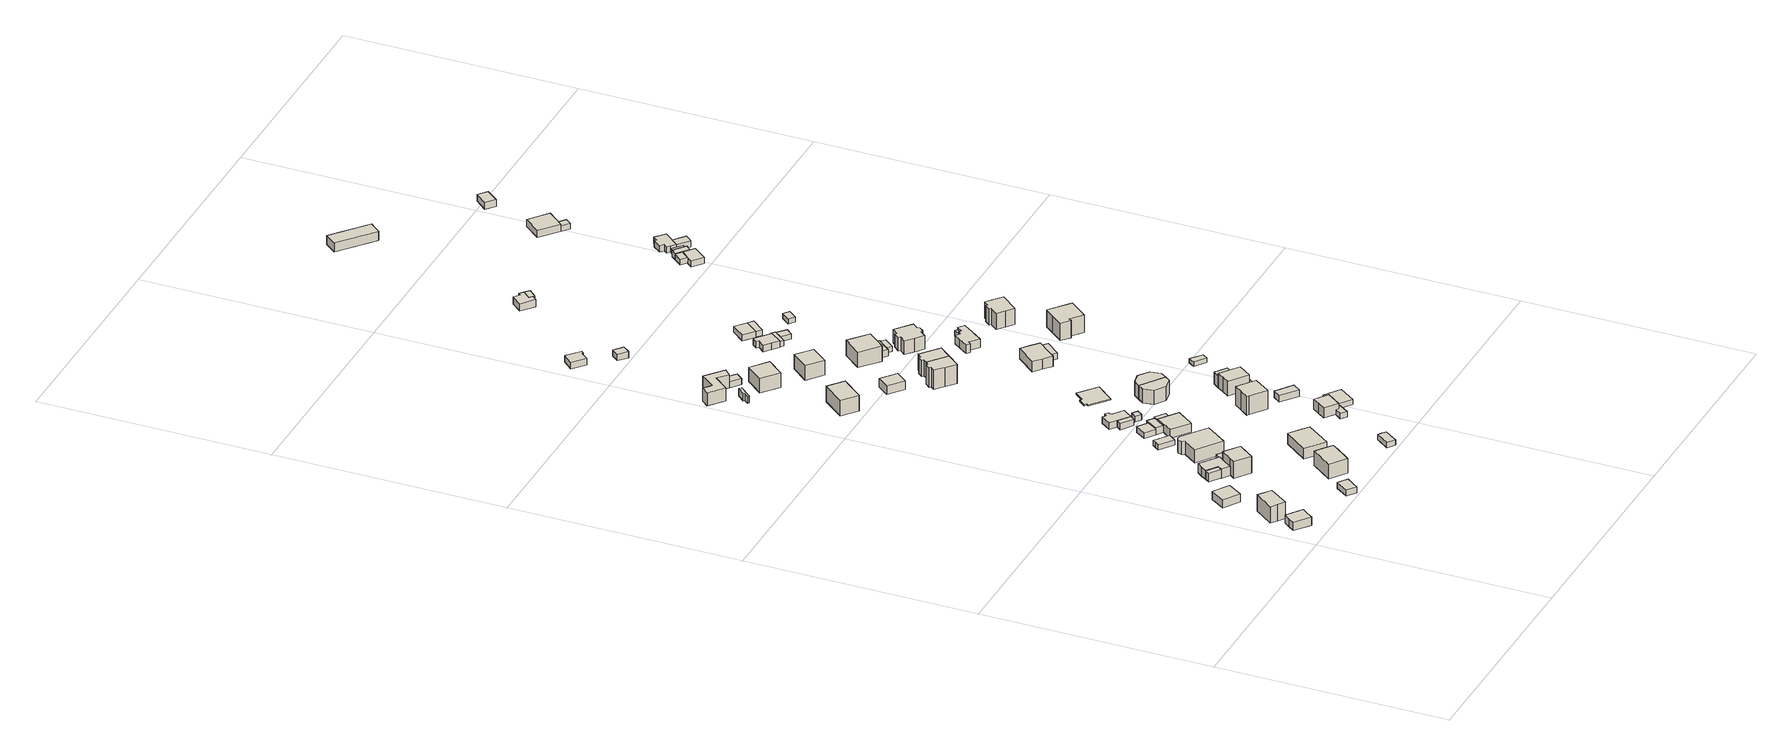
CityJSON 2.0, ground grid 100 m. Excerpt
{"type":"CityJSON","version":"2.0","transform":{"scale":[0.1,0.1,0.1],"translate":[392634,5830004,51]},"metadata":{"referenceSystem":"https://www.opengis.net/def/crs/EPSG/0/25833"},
"CityObjects":{
"building1":{"type":"Building","attributes":{"Gemeindeschluessel":"11000003","BezugspunktDach":"2200","function":"31001_2463","measuredHeight":4.38,"storeysAboveGround":1},"address":[{"country":"Germany","locality":"Berlin","thoroughfareNumber":"1 (1)","thoroughfareName":"Favierweg"}],"geometry":[{"type":"Solid","lod":"1","boundaries":[[[[0,1,2,3,4,5]],[[6,7,8,9,10,11]],[[6,11,5,4]],[[7,6,4,3]],[[8,7,3,2]],[[9,8,2,1]],[[10,9,1,0]],[[11,10,0,5]]]]}]},
"building2":{"type":"Building","attributes":{"Gemeindeschluessel":"11000003","BezugspunktDach":"2200","function":"31001_1010","measuredHeight":8.76,"storeysAboveGround":1},"address":[{"country":"Germany","locality":"Berlin","thoroughfareNumber":"3A","thoroughfareName":"Favierweg"}],"geometry":[{"type":"Solid","lod":"1","boundaries":[[[[12,13,14,15,16,17]],[[18,19,20,21,22,23]],[[18,23,17,16]],[[19,18,16,15]],[[20,19,15,14]],[[21,20,14,13]],[[22,21,13,12]],[[23,22,12,17]]]]}]},
"building3":{"type":"Building","attributes":{"Gemeindeschluessel":"11000003","BezugspunktDach":"2200","function":"31001_1010","measuredHeight":4.36,"storeysAboveGround":1},"address":[{"country":"Germany","locality":"Berlin","thoroughfareNumber":"5","thoroughfareName":"Favierweg"}],"geometry":[{"type":"Solid","lod":"1","boundaries":[[[[24,25,26,27]],[[28,29,30,31]],[[28,31,27,26]],[[29,28,26,25]],[[30,29,25,24]],[[31,30,24,27]]]]}]},
"building4":{"type":"Building","attributes":{"Gemeindeschluessel":"11000003","BezugspunktDach":"2200","function":"31001_1010","measuredHeight":2.68,"storeysAboveGround":1},"address":[{"country":"Germany","locality":"Berlin","thoroughfareNumber":"4","thoroughfareName":"Favierweg"}],"geometry":[{"type":"Solid","lod":"1","boundaries":[[[[32,33,34,35,36]],[[37,38,39,40,41]],[[37,41,36,35]],[[38,37,35,34]],[[39,38,34,33]],[[40,39,33,32]],[[41,40,32,36]]]]}]},
"building5":{"type":"Building","attributes":{"Gemeindeschluessel":"11000003","BezugspunktDach":"2200","function":"51009_1610","measuredHeight":4.41,"storeysAboveGround":0},"address":[{"country":"Germany","locality":"Berlin"}],"geometry":[{"type":"Solid","lod":"1","boundaries":[[[[42,43,44,45]],[[46,47,48,49]],[[46,49,45,44]],[[47,46,44,43]],[[48,47,43,42]],[[49,48,42,45]]]]}]},
"building6":{"type":"Building","attributes":{"Gemeindeschluessel":"11000003","function":"31001_1010"},"address":[{"country":"Germany","locality":"Berlin","thoroughfareNumber":"7","thoroughfareName":"Favierweg"}],"children":["building6-1","building6-2"]},
"building6-1":{"type":"BuildingPart","attributes":{"BezugspunktDach":"2200","measuredHeight":8.42,"storeysAboveGround":2},"parents":["building6"],"geometry":[{"type":"MultiSurface","lod":"1","boundaries":[[[50,51,52,53,54,55]],[[56,57,58,59,60,61]],[[56,61,55,54]],[[57,62,63,64,54,53]],[[58,57,53,52]],[[59,58,52,51]],[[60,59,51,50]],[[61,60,50,55]],[[65,63,62,57]],[[65,56,66,64,63]]]}]},
"building6-2":{"type":"BuildingPart","attributes":{"BezugspunktDach":"2200","measuredHeight":5.28,"storeysAboveGround":2},"parents":["building6"],"geometry":[{"type":"MultiSurface","lod":"1","boundaries":[[[67,68,64,63,62,69,70,71,72]],[[73,74,75,76,77,78,79,80,81]],[[73,81,72,71]],[[74,73,71,70]],[[75,74,70,69]],[[76,75,69,62]],[[77,76,82,57,65]],[[79,78,64,68]],[[80,79,68,67]],[[81,80,67,72]],[[65,57,82,62,63]],[[78,77,63,64]]]}]},
"building7":{"type":"Building","attributes":{"Gemeindeschluessel":"11000003","BezugspunktDach":"2200","function":"31001_1010","measuredHeight":7.67,"storeysAboveGround":2},"address":[{"country":"Germany","locality":"Berlin","thoroughfareNumber":"6","thoroughfareName":"Favierweg"}],"geometry":[{"type":"Solid","lod":"1","boundaries":[[[[83,84,85,86,87,88]],[[89,90,91,92,93,94]],[[89,94,88,87]],[[90,89,87,86]],[[91,90,86,85]],[[92,91,85,84]],[[93,92,84,83]],[[94,93,83,88]]]]}]},
"building8":{"type":"Building","attributes":{"Gemeindeschluessel":"11000003","BezugspunktDach":"2200","function":"31001_2463","measuredHeight":4.55,"storeysAboveGround":1},"address":[{"country":"Germany","locality":"Berlin","thoroughfareNumber":"7 (1)","thoroughfareName":"Favierweg"}],"geometry":[{"type":"Solid","lod":"1","boundaries":[[[[95,96,97,98,99,100,101,102]],[[103,104,105,106,107,108,109,110]],[[103,110,102,101]],[[104,103,101,100]],[[105,104,100,99]],[[106,105,99,98]],[[107,106,98,97]],[[108,107,97,96]],[[109,108,96,95]],[[110,109,95,102]]]]}]},
"building9":{"type":"Building","attributes":{"Gemeindeschluessel":"11000003","BezugspunktDach":"2200","function":"31001_1010","measuredHeight":5.94,"storeysAboveGround":1},"address":[{"country":"Germany","locality":"Berlin","thoroughfareNumber":"9","thoroughfareName":"Favierweg"}],"geometry":[{"type":"Solid","lod":"1","boundaries":[[[[111,112,113,114,115,116,117,118]],[[119,120,121,122,123,124,125,126]],[[119,126,118,117]],[[120,119,117,116]],[[121,120,116,115]],[[122,121,115,114]],[[123,122,114,113]],[[124,123,113,112]],[[125,124,112,111]],[[126,125,111,118]]]]}]},
"building10":{"type":"Building","attributes":{"Gemeindeschluessel":"11000003","BezugspunktDach":"2200","function":"31001_2463","measuredHeight":2.7,"storeysAboveGround":1},"address":[{"country":"Germany","locality":"Berlin","thoroughfareNumber":"11 (2)","thoroughfareName":"Favierweg"}],"geometry":[{"type":"Solid","lod":"1","boundaries":[[[[127,128,129,130,131,132]],[[133,134,135,136,137,138]],[[133,138,132,131]],[[134,133,131,130]],[[135,134,130,129]],[[136,135,129,128]],[[137,136,128,127]],[[138,137,127,132]]]]}]},
"building11":{"type":"Building","attributes":{"Gemeindeschluessel":"11000003","BezugspunktDach":"2200","function":"31001_1010","measuredHeight":5.25,"storeysAboveGround":1},"address":[{"country":"Germany","locality":"Berlin","thoroughfareNumber":"8","thoroughfareName":"Favierweg"}],"geometry":[{"type":"Solid","lod":"1","boundaries":[[[[139,140,141,142,143]],[[144,145,146,147,148]],[[144,148,143,142]],[[145,144,142,141]],[[146,145,141,140]],[[147,146,140,139]],[[148,147,139,143]]]]}]},
"building12":{"type":"Building","attributes":{"Gemeindeschluessel":"11000003","BezugspunktDach":"2200","function":"31001_2723","measuredHeight":2.65,"storeysAboveGround":1},"address":[{"country":"Germany","locality":"Berlin","thoroughfareNumber":"11 (1)","thoroughfareName":"Favierweg"}],"geometry":[{"type":"Solid","lod":"1","boundaries":[[[[149,150,151,152,153]],[[154,155,156,157,158]],[[154,158,153,152]],[[155,154,152,151]],[[156,155,151,150]],[[157,156,150,149]],[[158,157,149,153]]]]}]},
"building13":{"type":"Building","attributes":{"Gemeindeschluessel":"11000003","BezugspunktDach":"2200","function":"31001_2000","measuredHeight":2.86,"storeysAboveGround":1},"address":[{"country":"Germany","locality":"Berlin","thoroughfareNumber":"91 (1)","thoroughfareName":"Straße 124"}],"geometry":[{"type":"Solid","lod":"1","boundaries":[[[[159,160,161,162]],[[163,164,165,166]],[[163,166,162,161]],[[164,163,161,160]],[[165,164,160,159]],[[166,165,159,162]]]]}]},
"building14":{"type":"Building","attributes":{"Gemeindeschluessel":"11000003","BezugspunktDach":"2200","function":"31001_2000","measuredHeight":2.66,"storeysAboveGround":1},"address":[{"country":"Germany","locality":"Berlin","thoroughfareNumber":"6 (1)","thoroughfareName":"Favierweg"}],"geometry":[{"type":"Solid","lod":"1","boundaries":[[[[167,168,169,170,171]],[[172,173,174,175,176]],[[172,176,171,170]],[[173,172,170,169]],[[174,173,169,168]],[[175,174,168,167]],[[176,175,167,171]]]]}]},
"building15":{"type":"Building","attributes":{"Gemeindeschluessel":"11000003","function":"31001_1010"},"address":[{"country":"Germany","locality":"Berlin","thoroughfareNumber":"11","thoroughfareName":"Favierweg"}],"children":["building15-1","building15-2","building15-3"]},
"building15-1":{"type":"BuildingPart","attributes":{"BezugspunktDach":"2200","measuredHeight":4.29,"storeysAboveGround":1},"parents":["building15"],"geometry":[{"type":"MultiSurface","lod":"1","boundaries":[[[177,178,179,180,181,182,183]],[[184,185,186,187,188,189,190]],[[184,190,183,182]],[[185,184,182,181]],[[191,192,185,181,180]],[[187,193,194,180,179]],[[188,187,179,178]],[[189,188,178,177]],[[190,189,177,183]],[[186,185,192,191]],[[194,193,187,186]]]}]},
"building15-2":{"type":"BuildingPart","attributes":{"BezugspunktDach":"2200","measuredHeight":3.15,"storeysAboveGround":1},"parents":["building15"],"geometry":[{"type":"MultiSurface","lod":"1","boundaries":[[[192,195,196,197,198]],[[155,199,200,185,156]],[[155,156,198,197]],[[199,155,197,196]],[[200,199,196,195]],[[156,185,192,198]],[[185,201,186,191,192]],[[200,195,191,186]]]}]},
"building15-3":{"type":"BuildingPart","attributes":{"BezugspunktDach":"2200","measuredHeight":3.53,"storeysAboveGround":1},"parents":["building15"],"geometry":[{"type":"MultiSurface","lod":"1","boundaries":[[[193,202,203,194]],[[204,205,187,186]],[[204,186,194,203],[200,195,191,186]],[[205,204,203,202]],[[187,205,202,193]],[[191,195,200,186]],[[186,187,193,194,206]]]}]},
"building16":{"type":"Building","attributes":{"Gemeindeschluessel":"11000003","BezugspunktDach":"2200","function":"31001_1010","measuredHeight":2.84,"storeysAboveGround":1},"address":[{"country":"Germany","locality":"Berlin","thoroughfareNumber":"91 (3)","thoroughfareName":"Straße 124"}],"geometry":[{"type":"Solid","lod":"1","boundaries":[[[[161,160,207,208,209,210,211,212,213]],[[214,215,216,217,218,219,164,163,220]],[[214,220,213,212]],[[215,214,212,211]],[[216,215,211,210]],[[217,216,210,209]],[[218,217,209,208]],[[219,218,208,207]],[[164,219,207,160]],[[163,164,160,161]],[[220,163,161,213]]]]}]},
"building17":{"type":"Building","attributes":{"Gemeindeschluessel":"11000003","BezugspunktDach":"2200","function":"31001_1010","measuredHeight":7.83,"storeysAboveGround":1},"address":[{"country":"Germany","locality":"Berlin","thoroughfareNumber":"100","thoroughfareName":"Straße 124"}],"geometry":[{"type":"Solid","lod":"1","boundaries":[[[[221,222,223,224]],[[225,226,227,228]],[[225,228,224,223]],[[226,225,223,222]],[[227,226,222,221]],[[228,227,221,224]]]]}]},
"building18":{"type":"Building","attributes":{"Gemeindeschluessel":"11000003","BezugspunktDach":"2200","function":"51009_1610","measuredHeight":3.2,"storeysAboveGround":0},"address":[{"country":"Germany","locality":"Berlin"}],"geometry":[{"type":"Solid","lod":"1","boundaries":[[[[229,230,231,232,233,234]],[[235,236,237,238,239,240]],[[235,240,234,233]],[[236,235,233,232]],[[237,236,232,231]],[[238,237,231,230]],[[239,238,230,229]],[[240,239,229,234]]]]}]},
"building19":{"type":"Building","attributes":{"Gemeindeschluessel":"11000003","BezugspunktDach":"2200","function":"31001_2463","measuredHeight":2.39,"storeysAboveGround":1},"address":[{"country":"Germany","locality":"Berlin","thoroughfareNumber":"91 (2)","thoroughfareName":"Straße 124"}],"geometry":[{"type":"Solid","lod":"1","boundaries":[[[[241,242,243,244]],[[245,246,247,248]],[[245,248,244,243]],[[246,245,243,242]],[[247,246,242,241]],[[248,247,241,244]]]]}]},
"building20":{"type":"Building","attributes":{"Gemeindeschluessel":"11000003","BezugspunktDach":"2200","function":"31001_2000","measuredHeight":5.86,"storeysAboveGround":1},"address":[{"country":"Germany","locality":"Berlin","thoroughfareNumber":"104 (1)","thoroughfareName":"Straße 124"}],"geometry":[{"type":"Solid","lod":"1","boundaries":[[[[249,250,251,252,253,254,255,256]],[[257,258,259,260,261,262,263,264]],[[257,264,256,255]],[[258,257,255,254]],[[259,258,254,253]],[[260,259,253,252]],[[261,260,252,251]],[[262,261,251,250]],[[263,262,250,249]],[[264,263,249,256]]]]}]},
"building21":{"type":"Building","attributes":{"Gemeindeschluessel":"11000003","BezugspunktDach":"2200","function":"51009_1610","measuredHeight":2.64,"storeysAboveGround":0},"address":[{"country":"Germany","locality":"Berlin"}],"geometry":[{"type":"Solid","lod":"1","boundaries":[[[[265,266,267,268]],[[260,269,270,261]],[[260,261,268,267]],[[269,260,267,266]],[[270,269,266,265]],[[261,270,265,268]]]]}]},
"building22":{"type":"Building","attributes":{"Gemeindeschluessel":"11000003","BezugspunktDach":"2200","function":"31001_1010","measuredHeight":8.47,"storeysAboveGround":2},"address":[{"country":"Germany","locality":"Berlin","thoroughfareNumber":"102","thoroughfareName":"Straße 124"}],"geometry":[{"type":"Solid","lod":"1","boundaries":[[[[271,272,273,274,275]],[[276,277,278,279,280]],[[276,280,275,274]],[[277,276,274,273]],[[278,277,273,272]],[[279,278,272,271]],[[280,279,271,275]]]]}]},
"building23":{"type":"Building","attributes":{"Gemeindeschluessel":"11000003","BezugspunktDach":"2200","function":"31001_1312","measuredHeight":4.61,"storeysAboveGround":1},"address":[{"country":"Germany","locality":"Berlin","thoroughfareNumber":"98","thoroughfareName":"Straße 124"}],"geometry":[{"type":"Solid","lod":"1","boundaries":[[[[281,282,283,284]],[[285,286,287,288]],[[285,288,284,283]],[[286,285,283,282]],[[287,286,282,281]],[[288,287,281,284]]]]}]},
"building24":{"type":"Building","attributes":{"Gemeindeschluessel":"11000003","BezugspunktDach":"2200","function":"31001_1010","measuredHeight":0.524,"storeysAboveGround":2},"address":[{"country":"Germany","locality":"Berlin","thoroughfareNumber":"91","thoroughfareName":"Straße 124"}],"geometry":[{"type":"Solid","lod":"1","boundaries":[[[[289,290,291,292,293,294,295,296]],[[297,298,299,300,301,302,303,304]],[[297,304,296,295]],[[298,297,295,294]],[[299,298,294,293]],[[300,299,293,292]],[[301,300,292,291]],[[302,301,291,290]],[[303,302,290,289]],[[304,303,289,296]]]]}]},
"building25":{"type":"Building","attributes":{"Gemeindeschluessel":"11000003","BezugspunktDach":"2200","function":"31001_1010","measuredHeight":5.15,"storeysAboveGround":1},"address":[{"country":"Germany","locality":"Berlin","thoroughfareNumber":"10","thoroughfareName":"Favierweg"}],"geometry":[{"type":"Solid","lod":"1","boundaries":[[[[305,306,307,308,309]],[[310,311,312,313,314]],[[310,314,309,308]],[[311,310,308,307]],[[312,311,307,306]],[[313,312,306,305]],[[314,313,305,309]]]]}]},
"building26":{"type":"Building","attributes":{"Gemeindeschluessel":"11000003","BezugspunktDach":"2200","function":"31001_1010","measuredHeight":10.34,"storeysAboveGround":1},"address":[{"country":"Germany","locality":"Berlin","thoroughfareNumber":"12","thoroughfareName":"Favierweg"}],"geometry":[{"type":"Solid","lod":"1","boundaries":[[[[315,316,317,318,319,320]],[[321,322,323,324,325,326]],[[321,326,320,319]],[[322,321,319,318]],[[323,322,318,317]],[[324,323,317,316]],[[325,324,316,315]],[[326,325,315,320]]]]}]},
"building27":{"type":"Building","attributes":{"Gemeindeschluessel":"11000003","BezugspunktDach":"2200","function":"31001_1010","measuredHeight":6.33,"storeysAboveGround":1},"address":[{"country":"Germany","locality":"Berlin","thoroughfareNumber":"11A","thoroughfareName":"Favierweg"}],"geometry":[{"type":"Solid","lod":"1","boundaries":[[[[327,328,329,330,331,332]],[[333,334,335,336,337,338]],[[333,338,332,331]],[[334,333,331,330]],[[335,334,330,329]],[[336,335,329,328]],[[337,336,328,327]],[[338,337,327,332]]]]}]},
"building28":{"type":"Building","attributes":{"Gemeindeschluessel":"11000003","BezugspunktDach":"2200","function":"31001_1010","measuredHeight":3.01,"storeysAboveGround":1},"address":[{"country":"Germany","locality":"Berlin","thoroughfareNumber":"84Q","thoroughfareName":"Schillingweg"}],"geometry":[{"type":"Solid","lod":"1","boundaries":[[[[339,340,341,342,343,344]],[[345,346,347,348,349,350]],[[345,350,344,343]],[[346,345,343,342]],[[347,346,342,341]],[[348,347,341,340]],[[349,348,340,339]],[[350,349,339,344]]]]}]},
"building29":{"type":"Building","attributes":{"Gemeindeschluessel":"11000003","BezugspunktDach":"2200","function":"31001_2000","measuredHeight":2.26,"storeysAboveGround":1},"address":[{"country":"Germany","locality":"Berlin","thoroughfareNumber":"10 (1)","thoroughfareName":"Favierweg"}],"geometry":[{"type":"Solid","lod":"1","boundaries":[[[[351,352,353,354,355,356,357,358,359]],[[360,361,362,363,364,365,366,367,368]],[[360,368,359,358]],[[361,360,358,357]],[[362,361,357,356]],[[363,362,356,355]],[[364,363,355,354]],[[365,364,354,353]],[[366,365,353,352]],[[367,366,352,351]],[[368,367,351,359]]]]}]},
"building30":{"type":"Building","attributes":{"Gemeindeschluessel":"11000003","BezugspunktDach":"2200","function":"31001_1010","measuredHeight":6.33,"storeysAboveGround":1},"address":[{"country":"Germany","locality":"Berlin","thoroughfareNumber":"89","thoroughfareName":"Straße 124"}],"geometry":[{"type":"Solid","lod":"1","boundaries":[[[[330,369,370,371,372,331]],[[373,374,375,376,334,333]],[[373,333,331,372]],[[374,373,372,371]],[[375,374,371,370]],[[376,375,370,369]],[[334,376,369,330]],[[333,334,330,331]]]]}]},
"building31":{"type":"Building","attributes":{"Gemeindeschluessel":"11000003","BezugspunktDach":"2200","function":"31001_1010","measuredHeight":8.51,"storeysAboveGround":1},"address":[{"country":"Germany","locality":"Berlin","thoroughfareNumber":"100A","thoroughfareName":"Straße 124"}],"geometry":[{"type":"Solid","lod":"1","boundaries":[[[[377,378,379,380,381]],[[382,383,384,385,386]],[[382,386,381,380]],[[383,382,380,379]],[[384,383,379,378]],[[385,384,378,377]],[[386,385,377,381]]]]}]},
"building32":{"type":"Building","attributes":{"Gemeindeschluessel":"11000003","BezugspunktDach":"2200","function":"31001_1010","measuredHeight":11.9,"storeysAboveGround":2},"address":[{"country":"Germany","locality":"Berlin","thoroughfareNumber":"96A","thoroughfareName":"Straße 124"}],"geometry":[{"type":"Solid","lod":"1","boundaries":[[[[387,388,389,390,391,392,393,394,395,396]],[[397,398,399,400,401,402,403,404,405,406]],[[397,406,396,395]],[[398,397,395,394]],[[399,398,394,393]],[[400,399,393,392]],[[401,400,392,391]],[[402,401,391,390]],[[403,402,390,389]],[[404,403,389,388]],[[405,404,388,387]],[[406,405,387,396]]]]}]},
"building33":{"type":"Building","attributes":{"Gemeindeschluessel":"11000003","BezugspunktDach":"2200","function":"31001_2000","measuredHeight":3,"storeysAboveGround":1},"address":[{"country":"Germany","locality":"Berlin","thoroughfareNumber":"12 (1)","thoroughfareName":"Favierweg"}],"geometry":[{"type":"Solid","lod":"1","boundaries":[[[[407,408,409,410]],[[411,412,413,414]],[[411,414,410,409]],[[412,411,409,408]],[[413,412,408,407]],[[414,413,407,410]]]]}]},
"building34":{"type":"Building","attributes":{"Gemeindeschluessel":"11000003","BezugspunktDach":"2200","function":"31001_2000","measuredHeight":2.79,"storeysAboveGround":1},"address":[{"country":"Germany","locality":"Berlin","thoroughfareNumber":"84Q (2)","thoroughfareName":"Schillingweg"}],"geometry":[{"type":"Solid","lod":"1","boundaries":[[[[415,416,417,418]],[[419,420,421,422]],[[419,422,418,417]],[[420,419,417,416]],[[421,420,416,415]],[[422,421,415,418]]]]}]},
"building35":{"type":"Building","attributes":{"Gemeindeschluessel":"11000003","BezugspunktDach":"2200","function":"31001_1010","measuredHeight":10.34,"storeysAboveGround":2},"address":[{"country":"Germany","locality":"Berlin","thoroughfareNumber":"96B","thoroughfareName":"Straße 124"}],"geometry":[{"type":"Solid","lod":"1","boundaries":[[[[390,389,423,424,425,426,427,428,429,391]],[[430,431,432,433,434,435,436,437,438,439]],[[430,439,391,429]],[[431,430,429,428]],[[432,431,428,427]],[[433,432,427,426]],[[434,433,426,425]],[[435,434,425,424]],[[436,435,424,423]],[[437,436,423,389]],[[438,437,389,390]],[[439,438,390,391]]]]}]},
"building36":{"type":"Building","attributes":{"Gemeindeschluessel":"11000003","function":"31001_1010"},"address":[{"country":"Germany","locality":"Berlin","thoroughfareNumber":"87","thoroughfareName":"Straße 124"}],"children":["building36-1","building36-2"]},
"building36-1":{"type":"BuildingPart","attributes":{"BezugspunktDach":"2200","measuredHeight":8.63,"storeysAboveGround":2},"parents":["building36"],"geometry":[{"type":"MultiSurface","lod":"1","boundaries":[[[440,441,442,443,444,445,446]],[[447,448,449,450,451,452,453]],[[447,453,446,445]],[[448,447,445,444]],[[454,455,448,449,448,444,443]],[[450,449,443,442]],[[451,450,442,441]],[[452,451,441,440]],[[453,452,440,446]],[[449,448,455,454]]]}]},
"building36-2":{"type":"BuildingPart","attributes":{"BezugspunktDach":"2200","measuredHeight":6.81,"storeysAboveGround":2},"parents":["building36"],"geometry":[{"type":"MultiSurface","lod":"1","boundaries":[[[454,456,457,455]],[[458,459,449,448]],[[458,448,455,457]],[[459,458,457,456]],[[449,459,456,454]],[[448,449,460,454,455]]]}]},
"building37":{"type":"Building","attributes":{"Gemeindeschluessel":"11000003","BezugspunktDach":"2200","function":"31001_2000","measuredHeight":2.77,"storeysAboveGround":1},"address":[{"country":"Germany","locality":"Berlin","thoroughfareNumber":"87 (1)","thoroughfareName":"Straße 124"}],"geometry":[{"type":"Solid","lod":"1","boundaries":[[[[461,462,463,464,465]],[[466,467,468,469,470]],[[466,470,465,464]],[[467,466,464,463]],[[468,467,463,462]],[[469,468,462,461]],[[470,469,461,465]]]]}]},
"building38":{"type":"Building","attributes":{"Gemeindeschluessel":"11000003","BezugspunktDach":"2200","function":"31001_1010","measuredHeight":7.58,"storeysAboveGround":1},"address":[{"country":"Germany","locality":"Berlin","thoroughfareNumber":"98A","thoroughfareName":"Straße 124"}],"geometry":[{"type":"Solid","lod":"1","boundaries":[[[[471,472,473,474]],[[475,476,477,478]],[[475,478,474,473]],[[476,475,473,472]],[[477,476,472,471]],[[478,477,471,474]]]]}]},
"building39":{"type":"Building","attributes":{"Gemeindeschluessel":"11000003","BezugspunktDach":"2200","function":"31001_1010","measuredHeight":5.65,"storeysAboveGround":1},"address":[{"country":"Germany","locality":"Berlin","thoroughfareNumber":"92A","thoroughfareName":"Straße 124"}],"geometry":[{"type":"Solid","lod":"1","boundaries":[[[[479,480,481,482,483,484,485,486]],[[487,488,489,490,491,492,493,494]],[[487,494,486,485]],[[488,487,485,484]],[[489,488,484,483]],[[490,489,483,482]],[[491,490,482,481]],[[492,491,481,480]],[[493,492,480,479]],[[494,493,479,486]]]]}]},
"building40":{"type":"Building","attributes":{"Gemeindeschluessel":"11000003","BezugspunktDach":"2200","function":"51009_1611","measuredHeight":2.85,"storeysAboveGround":0},"address":[{"country":"Germany","locality":"Berlin"}],"geometry":[{"type":"Solid","lod":"1","boundaries":[[[[495,496,497,498,499]],[[476,500,501,502,503]],[[476,503,499,498]],[[500,476,498,497]],[[501,500,497,496]],[[502,501,496,495]],[[503,502,495,499]]]]}]},
"building41":{"type":"Building","attributes":{"Gemeindeschluessel":"11000003","BezugspunktDach":"2200","function":"31001_1010","measuredHeight":3.51,"storeysAboveGround":1},"address":[{"country":"Germany","locality":"Berlin","thoroughfareNumber":"86H","thoroughfareName":"Schillingweg"}],"geometry":[{"type":"Solid","lod":"1","boundaries":[[[[504,505,506,507,508,509,510,511]],[[512,513,514,515,516,517,518,519]],[[512,519,511,510]],[[513,512,510,509]],[[514,513,509,508]],[[515,514,508,507]],[[516,515,507,506]],[[517,516,506,505]],[[518,517,505,504]],[[519,518,504,511]]]]}]},
"building42":{"type":"Building","attributes":{"Gemeindeschluessel":"11000003","BezugspunktDach":"2200","function":"31001_2463","measuredHeight":2.19,"storeysAboveGround":1},"address":[{"country":"Germany","locality":"Berlin","thoroughfareNumber":"96A (1)","thoroughfareName":"Straße 124"}],"geometry":[{"type":"Solid","lod":"1","boundaries":[[[[520,521,522,523]],[[524,525,526,527]],[[524,527,523,522]],[[525,524,522,521]],[[526,525,521,520]],[[527,526,520,523]]]]}]},
"building43":{"type":"Building","attributes":{"Gemeindeschluessel":"11000003","BezugspunktDach":"2200","function":"51009_1610","measuredHeight":3.03,"storeysAboveGround":0},"address":[{"country":"Germany","locality":"Berlin"}],"geometry":[{"type":"Solid","lod":"1","boundaries":[[[[528,529,530,531,532,533,534,535]],[[536,537,538,539,540,541,542,543]],[[536,543,535,534]],[[537,536,534,533]],[[538,537,533,532]],[[539,538,532,531]],[[540,539,531,530]],[[541,540,530,529]],[[542,541,529,528]],[[543,542,528,535]]]]}]},
"building44":{"type":"Building","attributes":{"Gemeindeschluessel":"11000003","BezugspunktDach":"2200","function":"31001_2463","measuredHeight":2.78,"storeysAboveGround":1},"address":[{"country":"Germany","locality":"Berlin","thoroughfareNumber":"92A (1)","thoroughfareName":"Straße 124"}],"geometry":[{"type":"Solid","lod":"1","boundaries":[[[[544,545,546,547,548,549]],[[550,551,552,553,554,555]],[[550,555,549,548]],[[551,550,548,547]],[[552,551,547,546]],[[553,552,546,545]],[[554,553,545,544]],[[555,554,544,549]]]]}]},
"building45":{"type":"Building","attributes":{"Gemeindeschluessel":"11000003","BezugspunktDach":"2200","function":"31001_1010","measuredHeight":7.88,"storeysAboveGround":1},"address":[{"country":"Germany","locality":"Berlin","thoroughfareNumber":"96C","thoroughfareName":"Straße 124"}],"geometry":[{"type":"Solid","lod":"1","boundaries":[[[[556,557,558,559,560,561,562,563,564,565,566,567,568]],[[569,570,571,572,573,574,575,576,577,578,579,580,581]],[[569,581,568,567]],[[570,569,567,566]],[[571,570,566,565]],[[572,571,565,564]],[[573,572,564,563]],[[574,573,563,562]],[[575,574,562,561]],[[576,575,561,560]],[[577,576,560,559]],[[578,577,559,558]],[[579,578,558,557]],[[580,579,557,556]],[[581,580,556,568]]]]}]},
"building46":{"type":"Building","attributes":{"Gemeindeschluessel":"11000003","BezugspunktDach":"2200","function":"31001_2723","measuredHeight":2.34,"storeysAboveGround":1},"address":[{"country":"Germany","locality":"Berlin","thoroughfareNumber":"86H (1)","thoroughfareName":"Schillingweg"}],"geometry":[{"type":"Solid","lod":"1","boundaries":[[[[582,583,584,585]],[[539,586,587,541]],[[539,541,585,584]],[[586,539,584,583]],[[587,586,583,582]],[[541,587,582,585]]]]}]},
"building47":{"type":"Building","attributes":{"Gemeindeschluessel":"11000003","BezugspunktDach":"2200","function":"31001_2463","measuredHeight":2.1,"storeysAboveGround":1},"address":[{"country":"Germany","locality":"Berlin","thoroughfareNumber":"87 (2)","thoroughfareName":"Straße 124"}],"geometry":[{"type":"Solid","lod":"1","boundaries":[[[[588,589,590,591]],[[592,593,594,595]],[[592,595,591,590]],[[593,592,590,589]],[[594,593,589,588]],[[595,594,588,591]]]]}]},
"building48":{"type":"Building","attributes":{"Gemeindeschluessel":"11000003","BezugspunktDach":"2200","function":"31001_1010","measuredHeight":2.61,"storeysAboveGround":1},"address":[{"country":"Germany","locality":"Berlin","thoroughfareNumber":"86G","thoroughfareName":"Schillingweg"}],"geometry":[{"type":"Solid","lod":"1","boundaries":[[[[596,597,598,599]],[[600,601,602,603]],[[600,603,599,598]],[[601,600,598,597]],[[602,601,597,596]],[[603,602,596,599]]]]}]},
"building49":{"type":"Building","attributes":{"Gemeindeschluessel":"11000003","BezugspunktDach":"2200","function":"31001_1010","measuredHeight":4.94,"storeysAboveGround":1},"address":[{"country":"Germany","locality":"Berlin","thoroughfareNumber":"94","thoroughfareName":"Straße 124"}],"geometry":[{"type":"Solid","lod":"1","boundaries":[[[[604,605,606,607,608,609,610,611,612,613,614,615]],[[616,617,618,619,620,621,622,623,624,625,626,627]],[[616,627,615,614]],[[617,616,614,613]],[[618,617,613,612]],[[619,618,612,611]],[[620,619,611,610]],[[621,620,610,609]],[[622,621,609,608]],[[623,622,608,607]],[[624,623,607,606]],[[625,624,606,605]],[[626,625,605,604]],[[627,626,604,615]]]]}]},
"building50":{"type":"Building","attributes":{"Gemeindeschluessel":"11000003","BezugspunktDach":"2200","function":"51009_1610","measuredHeight":2.57,"storeysAboveGround":0},"address":[{"country":"Germany","locality":"Berlin"}],"geometry":[{"type":"Solid","lod":"1","boundaries":[[[[628,629,597,596]],[[630,631,632,633]],[[630,633,596,597]],[[631,630,597,629]],[[632,631,629,628]],[[633,632,628,596]]]]}]},
"building51":{"type":"Building","attributes":{"Gemeindeschluessel":"11000003","BezugspunktDach":"2200","function":"31001_2723","measuredHeight":2.64,"storeysAboveGround":1},"address":[{"country":"Germany","locality":"Berlin","thoroughfareNumber":"94 (1)","thoroughfareName":"Straße 124"}],"geometry":[{"type":"Solid","lod":"1","boundaries":[[[[634,635,636,637]],[[638,639,640,641]],[[638,641,637,636]],[[639,638,636,635]],[[640,639,635,634]],[[641,640,634,637]]]]}]},
"building52":{"type":"Building","attributes":{"Gemeindeschluessel":"11000003","BezugspunktDach":"2200","function":"31001_2723","measuredHeight":2.38,"storeysAboveGround":1},"address":[{"country":"Germany","locality":"Berlin","thoroughfareNumber":"86G (1)","thoroughfareName":"Schillingweg"}],"geometry":[{"type":"Solid","lod":"1","boundaries":[[[[642,643,644,645]],[[646,647,648,649]],[[646,649,645,644]],[[647,646,644,643]],[[648,647,643,642]],[[649,648,642,645]]]]}]},
"building53":{"type":"Building","attributes":{"Gemeindeschluessel":"11000003","BezugspunktDach":"2200","function":"31001_1010","measuredHeight":3.25,"storeysAboveGround":1},"address":[{"country":"Germany","locality":"Berlin","thoroughfareNumber":"84P","thoroughfareName":"Schillingweg"}],"geometry":[{"type":"Solid","lod":"1","boundaries":[[[[650,651,652,653,654,655,656,657]],[[658,659,660,661,662,663,664,665]],[[658,665,657,656]],[[659,658,656,655]],[[660,659,655,654]],[[661,660,654,653]],[[662,661,653,652]],[[663,662,652,651]],[[664,663,651,650]],[[665,664,650,657]]]]}]},
"building54":{"type":"Building","attributes":{"Gemeindeschluessel":"11000003","BezugspunktDach":"2200","function":"51009_1610","measuredHeight":3.18,"storeysAboveGround":0},"address":[{"country":"Germany","locality":"Berlin"}],"geometry":[{"type":"Solid","lod":"1","boundaries":[[[[651,666,667,653,652]],[[668,669,670,671,672]],[[668,672,652,653]],[[669,668,653,667]],[[670,669,667,666]],[[671,670,666,651]],[[672,671,651,652]]]]}]},
"building55":{"type":"Building","attributes":{"Gemeindeschluessel":"11000003","BezugspunktDach":"2200","function":"31001_1010","measuredHeight":11.17,"storeysAboveGround":2},"address":[{"country":"Germany","locality":"Berlin","thoroughfareNumber":"90","thoroughfareName":"Straße 124"}],"geometry":[{"type":"Solid","lod":"1","boundaries":[[[[673,674,675,676,677,678,679,680,681,682]],[[683,684,685,686,687,688,689,690,691,692]],[[683,692,682,681]],[[684,683,681,680]],[[685,684,680,679]],[[686,685,679,678]],[[687,686,678,677]],[[688,687,677,676]],[[689,688,676,675]],[[690,689,675,674]],[[691,690,674,673]],[[692,691,673,682]]]]}]},
"building56":{"type":"Building","attributes":{"Gemeindeschluessel":"11000003","BezugspunktDach":"2200","function":"31001_1010","measuredHeight":9.09,"storeysAboveGround":1},"address":[{"country":"Germany","locality":"Berlin","thoroughfareNumber":"92","thoroughfareName":"Straße 124"}],"geometry":[{"type":"Solid","lod":"1","boundaries":[[[[693,694,695,696,697,698,699,700,701,702]],[[703,704,705,706,707,708,709,710,711,712]],[[703,712,702,701]],[[704,703,701,700]],[[705,704,700,699]],[[706,705,699,698]],[[707,706,698,697]],[[708,707,697,696]],[[709,708,696,695]],[[710,709,695,694]],[[711,710,694,693]],[[712,711,693,702]]]]}]},
"building57":{"type":"Building","attributes":{"Gemeindeschluessel":"11000003","BezugspunktDach":"2200","function":"31001_1010","measuredHeight":4.53,"storeysAboveGround":1},"address":[{"country":"Germany","locality":"Berlin","thoroughfareNumber":"84","thoroughfareName":"Schillingweg"}],"geometry":[{"type":"Solid","lod":"1","boundaries":[[[[713,714,715,716,717]],[[718,719,720,721,722]],[[718,722,717,716]],[[719,718,716,715]],[[720,719,715,714]],[[721,720,714,713]],[[722,721,713,717]]]]}]},
"building58":{"type":"Building","attributes":{"Gemeindeschluessel":"11000003","function":"31001_1010"},"address":[{"country":"Germany","locality":"Berlin","thoroughfareNumber":"86F","thoroughfareName":"Schillingweg"}],"children":["building58-1","building58-2","building58-3"]},
"building58-1":{"type":"BuildingPart","attributes":{"BezugspunktDach":"2200","measuredHeight":3,"storeysAboveGround":1},"parents":["building58"],"geometry":[{"type":"MultiSurface","lod":"1","boundaries":[[[723,724,725,726,727]],[[728,729,730,731,732]],[[728,732,727,733,734,728,726]],[[730,735,736,724]],[[731,730,724,723]],[[732,731,723,727]],[[726,728,734,733]],[[729,737,728,726,725]],[[729,725,736,735]]]}]},
"building58-2":{"type":"BuildingPart","attributes":{"BezugspunktDach":"2200","measuredHeight":2.65,"storeysAboveGround":1},"parents":["building58"],"geometry":[{"type":"Solid","lod":"1","boundaries":[[[[733,726,738,739]],[[740,728,734,741]],[[740,741,739,738]],[[726,728,726,733]],[[741,734,733,739]],[[740,738,726,728]],[[734,728,726,733]]]]}]},
"building58-3":{"type":"BuildingPart","attributes":{"BezugspunktDach":"2200","measuredHeight":3.32,"storeysAboveGround":1},"parents":["building58"],"geometry":[{"type":"MultiSurface","lod":"1","boundaries":[[[742,743,744,745,746,747]],[[748,749,750,735,728,740]],[[748,740,747,746]],[[749,748,746,745]],[[750,749,745,744]],[[735,750,744,743]],[[728,751,728,726,725,736,743,742]],[[740,738,726,742,747]],[[729,725,726,728,751]],[[729,735,736,725]],[[726,738,740,728]]]}]},
"building59":{"type":"Building","attributes":{"Gemeindeschluessel":"11000003","BezugspunktDach":"2200","function":"51009_1610","measuredHeight":1.97,"storeysAboveGround":0},"address":[{"country":"Germany","locality":"Berlin"}],"geometry":[{"type":"Solid","lod":"1","boundaries":[[[[752,753,754,755]],[[756,757,758,759]],[[756,759,755,754]],[[757,756,754,753]],[[758,757,753,752]],[[759,758,752,755]]]]}]},
"building60":{"type":"Building","attributes":{"Gemeindeschluessel":"11000003","function":"31001_1010"},"address":[{"country":"Germany","locality":"Berlin","thoroughfareNumber":"86E","thoroughfareName":"Schillingweg"}],"children":["building60-1","building60-2"]},
"building60-1":{"type":"BuildingPart","attributes":{"BezugspunktDach":"2200","measuredHeight":3.33,"storeysAboveGround":1},"parents":["building60"],"geometry":[{"type":"MultiSurface","lod":"1","boundaries":[[[760,761,762,763,764,765,766,767,768,769,770]],[[771,772,773,774,775,776,777,778,779,780,781]],[[771,781,770,769]],[[772,771,769,768]],[[773,772,768,767]],[[774,773,767,766]],[[775,774,766,765]],[[777,776,764,763]],[[778,777,763,762]],[[779,778,762,761]],[[780,779,761,760]],[[781,780,760,770]],[[763,777,782,783,764]],[[775,765,783,782]]]}]},
"building60-2":{"type":"BuildingPart","attributes":{"BezugspunktDach":"2200","measuredHeight":3.72,"storeysAboveGround":1},"parents":["building60"],"geometry":[{"type":"MultiSurface","lod":"1","boundaries":[[[784,785,786,787,788,789]],[[782,775,790,791,792,776]],[[783,764,789,788]],[[793,765,783,782,788,787]],[[790,775,787,786]],[[791,790,786,785]],[[792,791,785,784]],[[776,792,784,789]],[[782,776,764,783]],[[775,782,783,765,793]]]}]},
"building61":{"type":"Building","attributes":{"Gemeindeschluessel":"11000003","BezugspunktDach":"2200","function":"31001_1010","measuredHeight":3.77,"storeysAboveGround":1},"address":[{"country":"Germany","locality":"Berlin","thoroughfareNumber":"86C","thoroughfareName":"Schillingweg"}],"geometry":[{"type":"Solid","lod":"1","boundaries":[[[[794,795,796,797,798]],[[799,800,801,802,803]],[[799,803,798,797]],[[800,799,797,796]],[[801,800,796,795]],[[802,801,795,794]],[[803,802,794,798]]]]}]},
"building62":{"type":"Building","attributes":{"Gemeindeschluessel":"11000003","BezugspunktDach":"2200","function":"31001_2000","measuredHeight":2.76,"storeysAboveGround":1},"address":[{"country":"Germany","locality":"Berlin","thoroughfareNumber":"86C (1)","thoroughfareName":"Schillingweg"}],"geometry":[{"type":"Solid","lod":"1","boundaries":[[[[804,805,806,807]],[[808,809,810,802]],[[808,802,807,806]],[[809,808,806,805]],[[810,809,805,804]],[[802,810,804,807]]]]}]},
"building63":{"type":"Building","attributes":{"Gemeindeschluessel":"11000003","BezugspunktDach":"2200","function":"31001_2000","measuredHeight":3.64,"storeysAboveGround":1},"address":[{"country":"Germany","locality":"Berlin","thoroughfareNumber":"86A (1)","thoroughfareName":"Schillingweg"}],"geometry":[{"type":"Solid","lod":"1","boundaries":[[[[811,812,813,814,815]],[[816,817,818,819,820]],[[816,820,815,814]],[[817,816,814,813]],[[818,817,813,812]],[[819,818,812,811]],[[820,819,811,815]]]]}]}
},
"vertices":[
[110,66,56],[129,92,56],[149,119,56],[83,167,56],[64,141,56],[45,115,56],[64,141,19],[83,167,19],[149,119,19],[129,92,19],[110,66,19],[45,115,19],
[89,201,93],[117,180,93],[177,264,93],[150,283,93],[124,303,93],[61,221,93],[124,303,18],[150,283,18],[177,264,18],[117,180,18],[89,201,18],[61,221,18],
[155,388,58],[198,452,58],[130,497,58],[88,433,58],[130,497,21],[198,452,21],[155,388,21],[88,433,21],
[405,3,45],[423,27,45],[445,57,45],[405,85,45],[367,30,45],[405,85,18],[445,57,18],[423,27,18],[405,3,18],[367,30,18],
[295,530,57],[309,548,57],[263,581,57],[251,564,57],[263,581,18],[309,548,18],[295,530,18],[251,564,18],
[375,436,96],[425,504,96],[426,506,96],[362,553,96],[328,506,96],[311,483,96],[328,506,20],[362,553,20],[426,506,20],[425,504,20],[375,436,20],[311,483,20],[362,553,59],[359,548,59],[328,506,59],[359,548,20],[328,506,39],
[309,548,59],[295,530,59],[377,572,59],[298,630,59],[280,606,59],[263,581,59],[280,606,17],[298,630,17],[377,572,17],[362,553,17],[359,548,17],[328,506,17],[295,530,17],[309,548,17],[263,581,17],[362,553,29],
[523,92,86],[573,157,86],[592,183,86],[558,209,86],[523,235,86],[454,143,86],[523,235,20],[558,209,20],[592,183,20],[573,157,20],[523,92,20],[454,143,20],
[426,506,55],[425,504,55],[433,498,55],[435,500,55],[466,542,55],[394,595,55],[377,572,55],[362,553,55],[377,572,18],[394,595,18],[466,542,18],[435,500,18],[433,498,18],[425,504,18],[426,506,18],[362,553,18],
[467,594,76],[535,688,76],[431,764,76],[416,767,76],[402,759,76],[398,743,76],[405,731,76],[361,671,76],[405,731,17],[398,743,17],[402,759,17],[416,767,17],[431,764,17],[535,688,17],[467,594,17],[361,671,17],
[454,796,39],[466,813,39],[478,829,39],[418,873,39],[406,857,39],[394,841,39],[406,857,16],[418,873,16],[478,829,16],[466,813,16],[454,796,16],[394,841,16],
[637,231,66],[713,336,66],[674,366,66],[635,396,66],[556,293,66],[635,396,18],[674,366,18],[713,336,18],[637,231,18],[556,293,18],
[490,892,45],[492,894,45],[521,938,45],[479,968,45],[448,923,45],[479,968,18],[521,938,18],[492,894,18],[490,892,18],[448,923,18],
[517,997,50],[531,1016,50],[482,1052,50],[468,1033,50],[482,1052,21],[531,1016,21],[517,997,21],[468,1033,21],
[795,7,40],[837,65,40],[821,77,40],[805,88,40],[763,31,40],[805,88,17],[821,77,17],[837,65,17],[795,7,17],[763,31,17],
[568,775,57],[622,851,57],[587,877,57],[545,908,57],[521,874,57],[521,873,57],[491,832,57],[521,873,18],[521,874,18],[545,908,18],[587,877,18],[622,851,18],[568,775,18],[491,832,18],[545,908,49],[521,874,49],[587,877,53],[545,908,53],
[558,927,49],[529,948,49],[521,938,49],[492,894,49],[529,948,18],[558,927,18],[527,882,18],
[603,899,53],[560,930,53],[560,930,18],[603,899,18],[545,908,32],
[563,1059,50],[515,1094,50],[523,1106,50],[508,1118,50],[499,1106,50],[484,1117,50],[452,1074,50],[484,1117,21],[499,1106,21],[508,1118,21],[523,1106,21],[515,1094,21],[563,1059,21],[452,1074,21],
[199,2026,87],[276,2118,87],[212,2170,87],[136,2078,87],[212,2170,16],[276,2118,16],[199,2026,16],[136,2078,16],
[86,2443,46],[131,2495,46],[120,2503,46],[93,2471,46],[97,2466,46],[81,2448,46],[97,2466,14],[93,2471,14],[120,2503,14],[131,2495,14],[86,2443,14],[81,2448,14],
[568,987,45],[586,1011,45],[563,1027,45],[545,1003,45],[563,1027,21],[586,1011,21],[568,987,21],[545,1003,21],
[68,2535,71],[120,2598,71],[164,2561,71],[190,2589,71],[113,2652,71],[62,2590,71],[30,2617,71],[5,2587,71],[30,2617,12],[62,2590,12],[113,2652,12],[190,2589,12],[164,2561,12],[120,2598,12],[68,2535,12],[5,2587,12],
[204,2527,39],[229,2556,39],[190,2589,39],[164,2561,39],[229,2556,12],[204,2527,12],
[244,2377,79],[305,2451,79],[269,2480,79],[234,2509,79],[173,2436,79],[234,2509,14],[269,2480,14],[305,2451,14],[244,2377,14],[173,2436,14],
[415,1923,58],[454,1973,58],[390,2024,58],[350,1975,58],[390,2024,19],[454,1973,19],[415,1923,19],[350,1975,19],
[587,1227,26],[581,1220,26],[658,1157,26],[722,1234,26],[645,1297,26],[612,1257,26],[602,1265,26],[577,1234,26],[602,1265,20],[612,1257,20],[645,1297,20],[722,1234,20],[658,1157,20],[581,1220,20],[587,1227,20],[577,1234,20],
[924,305,63],[969,367,63],[914,407,63],[891,376,63],[869,345,63],[891,376,18],[914,407,18],[969,367,18],[924,305,18],[869,345,18],
[784,624,98],[852,574,98],[902,646,98],[828,701,98],[802,666,98],[776,630,98],[802,666,13],[828,701,13],[902,646,13],[852,574,13],[784,624,13],[776,630,13],
[695,988,84],[740,957,84],[788,964,84],[805,988,84],[706,1058,84],[687,1033,84],[706,1058,21],[805,988,21],[788,964,21],[740,957,21],[695,988,21],[687,1033,21],
[110,3144,35],[137,3177,35],[142,3172,35],[150,3183,35],[96,3230,35],[57,3188,35],[96,3230,5],[150,3183,5],[142,3172,5],[137,3177,5],[110,3144,5],[57,3188,5],
[915,265,40],[953,320,40],[1008,281,40],[1060,353,40],[993,401,40],[969,367,40],[924,305,40],[912,313,40],[891,283,40],[912,313,17],[924,305,17],[969,367,17],[993,401,17],[1060,353,17],[1008,281,17],[953,320,17],[915,265,17],[891,283,17],
[824,1014,84],[817,1060,84],[772,1093,84],[726,1085,84],[726,1085,21],[772,1093,21],[817,1060,21],[824,1014,21],
[393,2256,83],[452,2328,83],[420,2355,83],[387,2382,83],[327,2310,83],[387,2382,16],[420,2355,16],[452,2328,16],[393,2256,16],[327,2310,16],
[519,1799,92],[558,1766,92],[602,1819,92],[563,1851,92],[524,1883,92],[513,1869,92],[506,1875,92],[489,1855,92],[496,1849,92],[481,1831,92],[496,1849,4],[489,1855,4],[506,1875,4],[513,1869,4],[524,1883,4],[563,1851,4],[602,1819,4],[558,1766,4],[519,1799,4],[481,1831,4],
[980,496,48],[1003,530,48],[932,581,48],[909,550,48],[932,581,18],[1003,530,18],[980,496,18],[909,550,18],
[218,3013,37],[242,3043,37],[205,3074,37],[181,3044,37],[205,3074,9],[242,3043,9],[218,3013,9],[181,3044,9],
[645,1871,92],[606,1903,92],[567,1935,92],[552,1917,92],[545,1923,92],[528,1902,92],[535,1897,92],[535,1897,19],[528,1902,19],[545,1923,19],[552,1917,19],[567,1935,19],[606,1903,19],[645,1871,19],[602,1819,19],[563,1851,19],[524,1883,19],
[949,695,85],[969,723,85],[990,752,85],[959,775,85],[911,810,85],[890,781,85],[869,752,85],[890,781,19],[911,810,19],[959,775,19],[990,752,19],[969,723,19],[949,695,19],[869,752,19],[959,775,74],[911,810,74],
[978,801,74],[931,836,74],[931,836,19],[978,801,19],[959,775,47],
[966,683,42],[986,711,42],[1006,740,42],[990,752,42],[949,695,42],[990,752,20],[1006,740,20],[986,711,20],[966,683,20],[949,695,20],
[575,2092,87],[640,2170,87],[559,2237,87],[494,2159,87],[559,2237,17],[640,2170,17],[575,2092,17],[494,2159,17],
[765,1492,68],[799,1463,68],[825,1494,68],[869,1548,68],[868,1549,68],[835,1577,68],[800,1606,68],[730,1521,68],[800,1606,21],[835,1577,21],[868,1549,21],[869,1548,21],[825,1494,21],[799,1463,21],[765,1492,21],[730,1521,21],
[621,2085,46],[635,2103,46],[670,2145,46],[640,2170,46],[590,2111,46],[670,2145,17],[635,2103,17],[621,2085,17],[590,2111,17],
[487,2522,45],[514,2500,45],[554,2550,45],[527,2572,45],[491,2602,45],[474,2581,45],[483,2573,45],[459,2545,45],[483,2573,15],[474,2581,15],[491,2602,15],[527,2572,15],[554,2550,15],[514,2500,15],[487,2522,15],[459,2545,15],
[657,2084,41],[693,2128,41],[670,2145,41],[635,2103,41],[670,2145,19],[693,2128,19],[657,2084,19],[635,2103,19],
[528,2488,43],[549,2515,43],[550,2516,43],[572,2543,43],[558,2555,43],[554,2550,43],[536,2527,43],[514,2500,43],[536,2527,17],[554,2550,17],[558,2555,17],[572,2543,17],[550,2516,17],[549,2515,17],[528,2488,17],[514,2500,17],
[855,1469,50],[906,1530,50],[874,1557,50],[868,1549,50],[869,1548,50],[825,1494,50],[869,1548,22],[868,1549,22],[874,1557,22],[906,1530,22],[855,1469,22],[825,1494,22],
[687,2002,81],[721,1974,81],[740,1997,81],[752,1997,81],[767,2016,81],[765,2027,81],[783,2049,81],[715,2106,81],[694,2080,81],[688,2086,81],[667,2062,81],[674,2056,81],[653,2031,81],[674,2056,20],[667,2062,20],[688,2086,20],[694,2080,20],[715,2106,20],[783,2049,20],[765,2027,20],[767,2016,20],[752,1997,20],[740,1997,20],[721,1974,20],[687,2002,20],[653,2031,20],
[588,2483,40],[611,2510,40],[572,2543,40],[549,2515,40],[611,2510,17],[588,2483,17],
[1064,925,42],[1081,947,42],[1034,986,42],[1016,961,42],[1034,986,22],[1081,947,22],[1064,925,22],[1016,961,22],
[551,2617,39],[598,2674,39],[552,2712,39],[505,2655,39],[552,2712,13],[598,2674,13],[551,2617,13],[505,2655,13],
[770,1802,58],[780,1812,58],[818,1781,58],[839,1809,58],[890,1877,58],[865,1896,58],[847,1872,58],[837,1881,58],[825,1866,58],[806,1882,58],[785,1853,58],[755,1813,58],[785,1853,19],[806,1882,19],[825,1866,19],[837,1881,19],[847,1872,19],[865,1896,19],[890,1877,19],[839,1809,19],[818,1781,19],[780,1812,19],[770,1802,19],[755,1813,19],
[573,2599,39],[620,2656,39],[598,2674,14],[620,2656,14],[573,2599,14],[551,2617,14],
[847,1872,48],[865,1896,48],[855,1904,48],[837,1881,48],[855,1904,22],[865,1896,22],[847,1872,22],[837,1881,22],
[710,2519,41],[738,2554,41],[715,2574,41],[686,2539,41],[715,2574,17],[738,2554,17],[710,2519,17],[686,2539,17],
[430,3499,39],[447,3519,39],[433,3530,39],[462,3563,39],[445,3577,39],[438,3568,39],[414,3588,39],[376,3544,39],[414,3588,6],[438,3568,6],[445,3577,6],[462,3563,6],[433,3530,6],[447,3519,6],[430,3499,6],[376,3544,6],
[454,3514,39],[482,3546,39],[462,3563,7],[482,3546,7],[454,3514,7],[447,3519,7],[433,3530,7],
[1020,1483,102],[1028,1493,102],[1078,1452,102],[1111,1491,102],[1143,1531,102],[1135,1537,102],[1068,1593,102],[1057,1602,102],[1025,1562,102],[984,1513,102],[1025,1562,24],[1057,1602,24],[1068,1593,24],[1135,1537,24],[1143,1531,24],[1111,1491,24],[1078,1452,24],[1028,1493,24],[1020,1483,24],[984,1513,24],
[988,1747,100],[1020,1721,100],[1082,1796,100],[1050,1823,100],[1018,1849,100],[1002,1829,100],[996,1834,100],[977,1811,100],[983,1806,100],[957,1774,100],[983,1806,26],[977,1811,26],[996,1834,26],[1002,1829,26],[1018,1849,26],[1050,1823,26],[1082,1796,26],[1020,1721,26],[988,1747,26],[957,1774,26],
[636,4256,52],[656,4280,52],[676,4303,52],[526,4428,52],[487,4380,52],[526,4428,11],[676,4303,11],[656,4280,11],[636,4256,11],[487,4380,11],
[975,3020,42],[1024,3080,42],[1002,3098,42],[980,3115,42],[932,3057,42],[980,3115,15],[1002,3098,15],[1024,3080,15],[975,3020,15],[932,3057,15],[952,3081,42],[952,3081,15],[1005,3095,15],[1005,3095,42],[997,3102,15],
[955,3135,42],[927,3101,42],[955,3135,15],[927,3101,15],
[980,3115,45],[1005,3095,45],[1022,3116,45],[997,3136,45],[972,3156,45],[955,3135,45],[972,3156,15],[997,3136,15],[1022,3116,15],[983,3113,15],
[1026,3124,35],[1038,3138,35],[998,3170,35],[986,3156,35],[998,3170,15],[1038,3138,15],[1026,3124,15],[986,3156,15],
[1006,3203,40],[993,3188,40],[1006,3177,40],[1026,3161,40],[1024,3159,40],[1049,3188,40],[1083,3228,40],[1042,3263,40],[1027,3244,40],[1018,3251,40],[990,3216,40],[1018,3251,12],[1027,3244,12],[1042,3263,12],[1083,3228,12],[1049,3188,12],[1024,3159,12],[1026,3161,12],[1006,3177,12],[993,3188,12],[1006,3203,12],[990,3216,12],[1037,3174,12],[1037,3174,40],
[1072,3120,41],[1085,3134,41],[1097,3149,41],[1049,3188,41],[1037,3174,41],[1024,3159,41],[1097,3149,12],[1085,3134,12],[1072,3120,12],[1049,3188,17],
[978,3630,45],[1038,3702,45],[998,3735,45],[957,3767,45],[898,3695,45],[957,3767,13],[998,3735,13],[1038,3702,13],[978,3630,13],[898,3695,13],
[1010,3604,37],[1030,3630,37],[999,3655,37],[978,3630,37],[999,3655,13],[1030,3630,13],[1010,3604,13],
[1049,3936,44],[1091,3989,44],[1073,4004,44],[1056,4019,44],[1012,3968,44],[1056,4019,13],[1073,4004,13],[1091,3989,13],[1049,3936,13],[1012,3968,13]
]}
